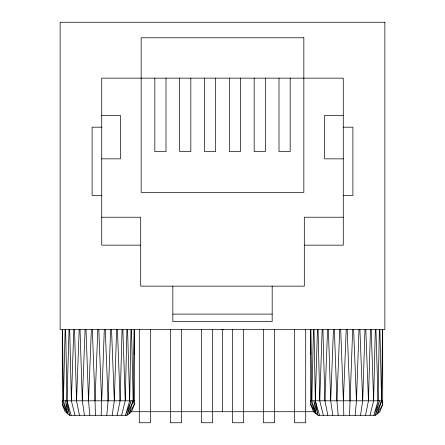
<?xml version="1.0" encoding="UTF-8"?>
<svg xmlns="http://www.w3.org/2000/svg" width="445" height="445" viewBox="0 0 445 445"><rect width="100%" height="100%" fill="white"/><g stroke="black" fill="none" stroke-linecap="round" stroke-linejoin="round"><path stroke-width="0.67" d="M134.167 354.404L134.273 329.595M382.478 369.561L382.644 329.595M134.162 329.628L133.205 400.8L129 413.867L126.936 415.296L69.693 415.296L65.104 411.714L62.3 404.466L62.3 329.628M382.533 329.628L381.582 400.8L377.371 413.867L375.307 415.296L318.064 415.296L313.475 411.714L310.671 404.466L310.671 329.628M131.509 329.628L133.205 400.8L126.936 415.296L131.103 400.8L125.468 415.296L129.667 400.8L130.986 329.628M379.88 329.628L381.582 400.8L375.307 415.296L379.474 400.8L373.845 415.296L378.039 400.8L379.357 329.628M62.3 404.466L67.629 413.867L63.418 400.8L65.12 329.628M121.646 415.296L125.251 400.8L126.92 329.628M310.671 404.466L316 413.867L311.795 400.8L313.491 329.628M370.018 415.296L373.622 400.8L375.291 329.628M117.174 415.296L120.089 400.8L122.08 329.628M365.545 415.296L368.46 400.8L370.451 329.628M69.053 329.628L66.961 400.8L69.693 415.296L65.526 400.8L67.629 413.867L62.3 400.8L134.329 400.8M317.424 329.628L315.333 400.8L318.064 415.296L313.897 400.8L316 413.867L310.671 400.8L382.7 400.8M101.165 415.296L104.302 329.628M349.536 415.296L352.674 329.628M112.173 415.296L114.315 400.8L116.596 329.628M360.545 415.296L362.686 400.8L364.967 329.628M74.983 415.296L71.378 400.8L73.781 329.628M323.354 415.296L319.749 400.8L322.152 329.628M106.789 415.296L108.096 400.8L110.616 329.628M355.16 415.296L356.467 400.8L358.987 329.628M79.455 415.296L76.54 400.8L79.177 329.628M327.826 415.296L324.911 400.8L327.548 329.628M84.455 415.296L82.314 400.8L85.09 329.628M95.464 415.296L95.024 400.8L97.822 329.628M332.827 415.296L330.685 400.8L333.461 329.628M343.835 415.296L343.395 400.8L346.199 329.628M89.84 415.296L88.533 400.8L91.364 329.628M338.211 415.296L336.904 400.8L339.735 329.628M134.329 400.823L133.205 400.8L134.329 404.466L129 413.867L131.525 411.714L134.329 404.466L134.329 329.628M221.421 329.517L223.579 329.517M101.727 115.389L120.356 115.389L120.356 158.854L101.727 158.854M343.273 115.389L324.644 115.389L324.644 158.854L343.273 158.854M101.727 127.187L92.104 127.187L92.104 195.489L101.727 195.489M343.273 127.187L352.896 127.187L352.896 195.489L343.273 195.489M101.727 217.221L140.692 217.221L140.692 286.146L304.308 286.146L304.308 217.221L343.273 217.221M140.692 245.162L101.727 245.162L101.727 78.136L343.273 78.136L343.273 245.162L304.308 245.162M172.827 314.087L272.173 314.087M131.525 411.714L313.475 411.714M382.7 400.823L381.582 400.8L382.7 404.466L379.897 411.714L377.371 413.867L382.7 404.466L382.7 329.628M319.532 415.296L315.333 400.8L314.014 329.628M71.156 415.296L66.961 400.8L65.643 329.628M359.91 329.628L362.686 400.8M353.636 329.628L356.467 400.8M347.178 329.628L349.976 400.8M111.539 329.628L114.315 400.8M105.265 329.628L108.096 400.8M98.801 329.628L101.605 400.8M365.823 329.628L368.46 400.8M340.698 329.628L343.395 400.8M117.452 329.628L120.089 400.8M92.326 329.628L95.024 400.8M334.384 329.628L336.904 400.8M86.013 329.628L88.533 400.8M371.219 329.628L373.622 400.8M122.848 329.628L125.251 400.8M328.404 329.628L330.685 400.8M80.033 329.628L82.314 400.8M375.947 329.628L378.039 400.8M127.576 329.628L129.667 400.8M322.92 329.628L324.911 400.8M74.549 329.628L76.54 400.8M318.08 329.628L319.749 400.8M69.709 329.628L71.378 400.8M310.838 329.628L311.795 400.8M62.467 329.628L63.418 400.8M310.727 329.595L310.832 354.404M62.356 329.595L62.523 369.561M305.704 329.695L305.704 422.75L294.529 422.75L294.529 329.695M290.179 78.136L290.179 151.556L279.004 151.556L279.004 78.136M274.66 329.695L274.66 422.75L263.479 422.75L263.479 329.695M272.173 286.146L272.173 321.574L172.827 321.574L172.827 286.146M265.342 78.136L265.342 151.556L254.167 151.556L254.167 78.136M243.61 329.695L243.61 422.75L232.435 422.75L232.435 329.695M240.506 78.136L240.506 151.556L229.331 151.556L229.331 78.136M222.5 329.611L222.5 411.714M215.669 78.136L215.669 151.556L204.494 151.556L204.494 78.136M212.565 329.695L212.565 422.75L201.39 422.75L201.39 329.695M190.833 78.136L190.833 151.556L179.658 151.556L179.658 78.136M181.521 329.695L181.521 422.75L170.34 422.75L170.34 329.695M165.996 78.136L165.996 151.556L154.821 151.556L154.821 78.136M150.471 329.695L150.471 422.75L139.296 422.75L139.296 329.695M384.875 22.25L60.125 22.25L60.125 329.611L384.875 329.611L384.875 22.25M303.84 37.775L141.16 37.775L141.16 192.385L303.84 192.385L303.84 37.775"/></g></svg>
